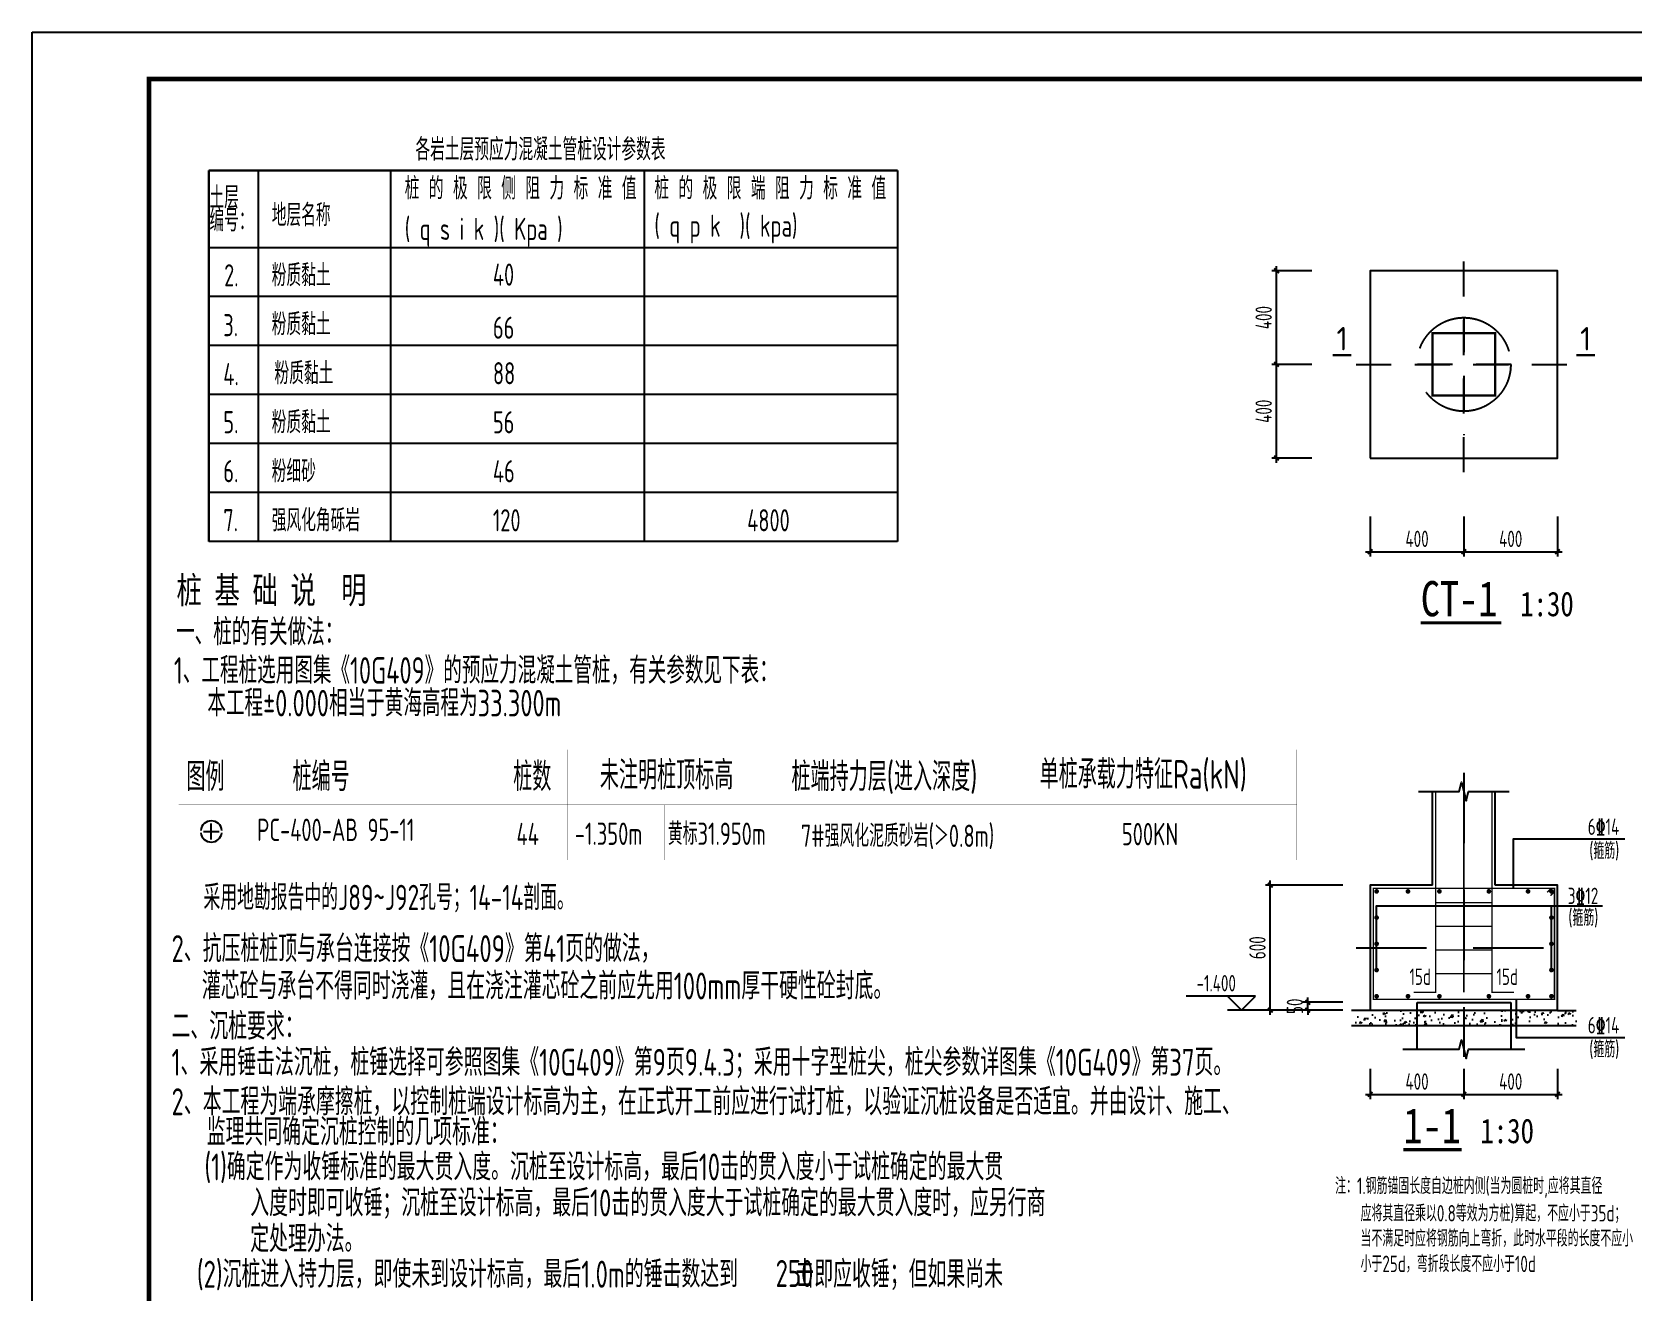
# Model space of a CAD drawing. Header units: millimetres. Extents: x 4533265 to 4958735, y 18976699 to 19555898.
# Drawn here: x 4662774 to 4714053, y 19361732 to 19402093 of the extents above; entities that cross this region are included whole.
import ezdxf
from ezdxf.enums import TextEntityAlignment as Align

# ---------------------------------------------------------------- set-up
doc = ezdxf.new("R2010")
doc.units = ezdxf.units.MM
doc.header["$LTSCALE"] = 1000
doc.header["$MEASUREMENT"] = 0
for name, pattern in [('2', [5, 1.5, -1, 1.5, -1]), ('CENTERX2', [4, 2.5, -0.5, 0.5, -0.5]), ('DASH', [0.35, 0.25, -0.1]), ('DASHED', [25.719999, 12.86, -12.86])]:
    doc.linetypes.add(name, pattern=pattern)
doc.layers.get('Defpoints').update_dxf_attribs({"color": 1})
for name, color, linetype in [('1507', 6, 'Continuous'), ('3T_WOOD', 21, 'Continuous'), ('BASE_DE_TEXT', 7, 'Continuous'), ('BASE_PILE_XT', 7, 'Continuous'), ('BASE_PLAT_XT', 7, 'Continuous'), ('BASE_PLAT_XT_DIM', 3, 'Continuous'), ('BASE_PLAT_XT_REIND', 1, 'Continuous'), ('BASE_PLAT_XT_REINL', 1, 'Continuous'), ('BASE_PLAT_XT_TEXT', 7, 'Continuous'), ('COLU_DE_THICK', 7, 'Continuous'), ('DIM_SYMB', 165, 'Continuous'), ('my_comment_text', 7, 'Continuous'), ('my_pile', 7, 'CENTERX2'), ('NUM', 7, 'Continuous'), ('PDIM', 3, 'Continuous'), ('PILE_DE_DASH', 9, 'DASHED'), ('PUB_TEXT', 7, 'Continuous'), ('S_NET', 240, '2'), ('TEXT', 7, 'Continuous'), ('THICK', 6, 'Continuous'), ('THIN', 7, 'Continuous'), ('TK', 4, 'Continuous'), ('变更内容', 7, 'Continuous'), ('文字', 4, 'Continuous'), ('结构说明修改', 6, 'Continuous')]:
    doc.layers.add(name, color=color, linetype=linetype)
doc.styles.add('TSSD_Dimension', font='Tssdeng.shx', dxfattribs={"width": 0.7, "bigfont": 'hztxt.shx'})
doc.styles.add('TSSD_Label', font='tssdeng.shx', dxfattribs={"width": 0.7, "bigfont": 'hztxt.shx'})
doc.styles.add('TSSD_Norm', font='Tssdeng.shx', dxfattribs={"bigfont": 'hztxt.shx'})
doc.styles.add('TSSD_REIN', font='tssdeng.shx', dxfattribs={"width": 0.7, "bigfont": 'tssdchn.shx'})
doc.styles.add('宋体', font='', dxfattribs={"width": 0.8})
doc.styles.add('黑体', font='simhei.ttf', dxfattribs={"width": 0.8})
doc.styles.get('宋体').set_extended_font_data('SimSun')
doc.dimstyles.new('TSSD_30_100', dxfattribs={"dimtxt": 350, "dimasz": 100, "dimexe": 100, "dimexo": 250, "dimgap": 100, "dimtad": 1, "dimdec": 0, "dimlfac": 0.3, "dimzin": 0, "dimdsep": 46, "dimtxsty": 'TSSD_Dimension', "dimblk": 'ARCHTICK', "dimcen": 0, "dimdle": 100, "dimclrt": 7, "dimadec": 0, "dimazin": 0, "dimtfac": 1, "dimtdec": 0, "dimtix": 1, "dimtmove": 2, "dimatfit": 3, "dimfxl": 0, "dimtolj": 1, "dimtzin": 0, "dimarcsym": 0})

# ---------------------------------------------------------------- blocks, each defined once
blk = doc.blocks.new('_ArchTick')
at = {"color": 0, "linetype": 'ByBlock', "const_width": 0.4}
blk.add_lwpolyline([(-0.5, -0.5), (0.5, 0.5)], dxfattribs=at)
blk = doc.blocks.new('*D280')
at = {"layer": 'BASE_PLAT_XT_DIM', "color": 0, "lineweight": -2}
for p, q in [((4784211, -158353), (4784211, -159203)), ((4786211, -158353), (4786211, -159203)), ((4784111, -159103), (4786311, -159103))]:
    blk.add_line(p, q, dxfattribs=at)
at = {"layer": 'Defpoints', "color": 0}
for p in [(4784211, -158103), (4786211, -158103), (4786211, -159103)]:
    blk.add_point(p, dxfattribs=at)
at = {"layer": 'BASE_PLAT_XT_DIM', "color": 0, "lineweight": -2, "xscale": 100, "yscale": 100, "zscale": 100, "rotation": 180}
blk.add_blockref('_ArchTick', (4784211, -159103), dxfattribs=at)
at = {"layer": 'BASE_PLAT_XT_DIM', "color": 0, "lineweight": -2, "xscale": 100, "yscale": 100, "zscale": 100}
blk.add_blockref('_ArchTick', (4786211, -159103), dxfattribs=at)
at = {"layer": 'BASE_PLAT_XT_DIM', "color": 7, "insert": (4785211, -158828), "char_height": 350, "attachment_point": 5, "style": 'TSSD_Dimension'}
blk.add_mtext('\\A1;400', dxfattribs=at)
blk = doc.blocks.new('*D281')
at = {"layer": 'BASE_PLAT_XT_DIM', "color": 0, "lineweight": -2}
for p, q in [((4786211, -158353), (4786211, -159203)), ((4788211, -158353), (4788211, -159203)), ((4786111, -159103), (4788311, -159103))]:
    blk.add_line(p, q, dxfattribs=at)
at = {"layer": 'Defpoints', "color": 0}
for p in [(4786211, -158103), (4788211, -158103), (4788211, -159103)]:
    blk.add_point(p, dxfattribs=at)
at = {"layer": 'BASE_PLAT_XT_DIM', "color": 0, "lineweight": -2, "xscale": 100, "yscale": 100, "zscale": 100, "rotation": 180}
blk.add_blockref('_ArchTick', (4786211, -159103), dxfattribs=at)
at = {"layer": 'BASE_PLAT_XT_DIM', "color": 0, "lineweight": -2, "xscale": 100, "yscale": 100, "zscale": 100}
blk.add_blockref('_ArchTick', (4788211, -159103), dxfattribs=at)
at = {"layer": 'BASE_PLAT_XT_DIM', "color": 7, "insert": (4787211, -158828), "char_height": 350, "attachment_point": 5, "style": 'TSSD_Dimension'}
blk.add_mtext('\\A1;400', dxfattribs=at)
blk = doc.blocks.new('*D282')
at = {"layer": 'BASE_PLAT_XT_DIM', "color": 0, "lineweight": -2}
for p, q in [((4782961, -155103), (4782111, -155103)), ((4782211, -157203), (4782211, -155003)), ((4782961, -157103), (4782111, -157103))]:
    blk.add_line(p, q, dxfattribs=at)
at = {"layer": 'Defpoints', "color": 0}
for p in [(4782211, -155103), (4783211, -155103), (4783211, -157103)]:
    blk.add_point(p, dxfattribs=at)
at = {"layer": 'BASE_PLAT_XT_DIM', "color": 0, "lineweight": -2, "xscale": 100, "yscale": 100, "zscale": 100}
for p, rotation in [((4782211, -155103), 90), ((4782211, -157103), 270)]:
    blk.add_blockref('_ArchTick', p, dxfattribs=dict(at, rotation=rotation))
at = {"layer": 'BASE_PLAT_XT_DIM', "color": 7, "insert": (4781936, -156103), "char_height": 350, "attachment_point": 5, "rotation": 90, "style": 'TSSD_Dimension'}
blk.add_mtext('\\A1;400', dxfattribs=at)
blk = doc.blocks.new('*D283')
at = {"layer": 'BASE_PLAT_XT_DIM', "color": 0, "lineweight": -2}
for p, q in [((4782961, -153103), (4782111, -153103)), ((4782211, -155203), (4782211, -153003)), ((4782961, -155103), (4782111, -155103))]:
    blk.add_line(p, q, dxfattribs=at)
at = {"layer": 'Defpoints', "color": 0}
for p in [(4782211, -153103), (4783211, -153103), (4783211, -155103)]:
    blk.add_point(p, dxfattribs=at)
at = {"layer": 'BASE_PLAT_XT_DIM', "color": 0, "lineweight": -2, "xscale": 100, "yscale": 100, "zscale": 100}
for p, rotation in [((4782211, -153103), 90), ((4782211, -155103), 270)]:
    blk.add_blockref('_ArchTick', p, dxfattribs=dict(at, rotation=rotation))
at = {"layer": 'BASE_PLAT_XT_DIM', "color": 7, "insert": (4781936, -154103), "char_height": 350, "attachment_point": 5, "rotation": 90, "style": 'TSSD_Dimension'}
blk.add_mtext('\\A1;400', dxfattribs=at)
blk = doc.blocks.new('*D301')
at = {"layer": 'BASE_PLAT_XT_DIM', "color": 0, "lineweight": -2}
for p, q in [((4794474, -156764), (4794474, -157414)), ((4796474, -156764), (4796474, -157414)), ((4794374, -157314), (4796574, -157314))]:
    blk.add_line(p, q, dxfattribs=at)
at = {"layer": 'Defpoints', "color": 0}
for p in [(4794474, -156514), (4796474, -156514), (4796474, -157314)]:
    blk.add_point(p, dxfattribs=at)
at = {"layer": 'BASE_PLAT_XT_DIM', "color": 0, "lineweight": -2, "xscale": 100, "yscale": 100, "zscale": 100, "rotation": 180}
blk.add_blockref('_ArchTick', (4794474, -157314), dxfattribs=at)
at = {"layer": 'BASE_PLAT_XT_DIM', "color": 0, "lineweight": -2, "xscale": 100, "yscale": 100, "zscale": 100}
blk.add_blockref('_ArchTick', (4796474, -157314), dxfattribs=at)
at = {"layer": 'BASE_PLAT_XT_DIM', "color": 7, "insert": (4795474, -157039), "char_height": 350, "attachment_point": 5, "style": 'TSSD_Dimension'}
blk.add_mtext('\\A1;400', dxfattribs=at)
blk = doc.blocks.new('*D302')
at = {"layer": 'BASE_PLAT_XT_DIM', "color": 0, "lineweight": -2}
for p, q in [((4796474, -156764), (4796474, -157414)), ((4798474, -156764), (4798474, -157414)), ((4796374, -157314), (4798574, -157314))]:
    blk.add_line(p, q, dxfattribs=at)
at = {"layer": 'Defpoints', "color": 0}
for p in [(4796474, -156514), (4798474, -156514), (4798474, -157314)]:
    blk.add_point(p, dxfattribs=at)
at = {"layer": 'BASE_PLAT_XT_DIM', "color": 0, "lineweight": -2, "xscale": 100, "yscale": 100, "zscale": 100, "rotation": 180}
blk.add_blockref('_ArchTick', (4796474, -157314), dxfattribs=at)
at = {"layer": 'BASE_PLAT_XT_DIM', "color": 0, "lineweight": -2, "xscale": 100, "yscale": 100, "zscale": 100}
blk.add_blockref('_ArchTick', (4798474, -157314), dxfattribs=at)
at = {"layer": 'BASE_PLAT_XT_DIM', "color": 7, "insert": (4797474, -157039), "char_height": 350, "attachment_point": 5, "style": 'TSSD_Dimension'}
blk.add_mtext('\\A1;400', dxfattribs=at)
blk = doc.blocks.new('*D303')
at = {"layer": 'BASE_PLAT_XT_DIM', "color": 0, "lineweight": -2}
for p, q in [((4792341, -155614), (4792341, -152747)), ((4793891, -152847), (4792241, -152847)), ((4793891, -155514), (4792241, -155514))]:
    blk.add_line(p, q, dxfattribs=at)
at = {"layer": 'Defpoints', "color": 0}
for p in [(4792341, -152847), (4794141, -152847), (4794141, -155514)]:
    blk.add_point(p, dxfattribs=at)
at = {"layer": 'BASE_PLAT_XT_DIM', "color": 0, "lineweight": -2, "xscale": 100, "yscale": 100, "zscale": 100}
for p, rotation in [((4792341, -152847), 90), ((4792341, -155514), 270)]:
    blk.add_blockref('_ArchTick', p, dxfattribs=dict(at, rotation=rotation))
at = {"layer": 'BASE_PLAT_XT_DIM', "color": 7, "insert": (4792066, -154181), "char_height": 350, "attachment_point": 5, "rotation": 90, "style": 'TSSD_Dimension'}
blk.add_mtext('\\A1;600', dxfattribs=at)
blk = doc.blocks.new('*D304')
at = {"layer": 'BASE_PLAT_XT_DIM', "color": 0, "lineweight": -2}
for p, q in [((4793891, -155347), (4793041, -155347)), ((4793891, -155514), (4793041, -155514)), ((4793141, -155347), (4793141, -155247)), ((4793141, -155514), (4793141, -155347)), ((4793141, -155514), (4793141, -155614))]:
    blk.add_line(p, q, dxfattribs=at)
at = {"layer": 'Defpoints', "color": 0}
for p in [(4793141, -155347), (4794141, -155347), (4794141, -155514)]:
    blk.add_point(p, dxfattribs=at)
at = {"layer": 'BASE_PLAT_XT_DIM', "color": 0, "lineweight": -2, "xscale": 100, "yscale": 100, "zscale": 100}
for p, rotation in [((4793141, -155347), 270), ((4793141, -155514), 90)]:
    blk.add_blockref('_ArchTick', p, dxfattribs=dict(at, rotation=rotation))
at = {"layer": 'BASE_PLAT_XT_DIM', "color": 7, "insert": (4792866, -155431), "char_height": 350, "attachment_point": 5, "rotation": 90, "style": 'TSSD_Dimension'}
blk.add_mtext('\\A1;50', dxfattribs=at)
blk = doc.blocks.new('_reinbk')
blk.add_line((0, 0), (0, 0))
blk = doc.blocks.new('GeYuanFrame_33847312', base_point=(18.76, 4.34))
at = {"layer": 'TK'}
blk.add_line((43.76, 414.34), (602.76, 414.34), dxfattribs=at)
blk.add_lwpolyline([(18.76, 424.34), (612.76, 424.34), (612.76, 4.34), (18.76, 4.34), (18.76, 424.34)], dxfattribs=at)
at = {"layer": 'TK', "const_width": 1}
blk.add_lwpolyline([(602.76, 414.34), (43.76, 414.34), (43.76, 14.34), (602.76, 14.34)], close=True, dxfattribs=at)
blk = doc.blocks.new('Q231312312')
at = {"layer": 'BASE_PLAT_XT'}
blk.add_lwpolyline([(4784211, -157103.5), (4788211, -157103.5), (4788211, -153103.5), (4784211, -153103.5), (4784211, -157103.5)], dxfattribs=at)
at = {"layer": 'COLU_DE_THICK', "const_width": 50}
blk.add_lwpolyline([(4785544.3, -155770.1), (4786877.6, -155770.1), (4786877.6, -154436.8), (4785544.3, -154436.8)], close=True, dxfattribs=at)
at = {"layer": 'DIM_SYMB', "const_width": 70}
blk.add_lwpolyline([(4785290.5, -160621.3), (4787012.9, -160621.3)], dxfattribs=at)
at = {"layer": 'PILE_DE_DASH', "linetype": 'DASH', "ltscale": 10}
blk.add_circle((4786211, -155103.5), 1000.2, dxfattribs=at)
at = {"layer": 'S_NET', "ltscale": 0.5}
for p, q in [((4786211, -157403.5), (4786211, -152803.5)), ((4786211, -154093.5), (4786211, -156613.5)), ((4783911, -155103.5), (4788511, -155103.5)), ((4787221, -155103.5), (4785201, -155103.5))]:
    blk.add_line(p, q, dxfattribs=at)
at = {"layer": 'THICK', "const_width": 50}
for points in [[(4783411, -154903.5), (4783811, -154903.5)], [(4789011, -154903.5), (4788611, -154903.5)]]:
    blk.add_lwpolyline(points, dxfattribs=at)
at = {"layer": 'PUB_TEXT', "style": '黑体', "width": 0.8}
for s, height, p in [('CT-1', 751.05, (4785290.5, -160481.3)), ('1:30', 525.74, (4787412.9, -160481.3))]:
    blk.add_text(s, height=height, dxfattribs=at).set_placement(p)
at = {"layer": 'THICK', "style": 'TSSD_Norm'}
for p in [(4783611, -154553.5), (4788811, -154553.5)]:
    blk.add_text('1', height=500, dxfattribs=at).set_placement(p, align=Align.MIDDLE_CENTER)
at = {"layer": 'BASE_PLAT_XT_DIM'}
for base, p1, p2, picture, middle in [((4782211, -153103.5), (4783211, -155103.5), (4783211, -153103.5), '*D283', (4781936, -154103.5)), ((4782211, -155103.5), (4783211, -157103.5), (4783211, -155103.5), '*D282', (4781936, -156103.5))]:
    dim = blk.add_linear_dim(base=base, p1=p1, p2=p2, angle=90, text='400', dimstyle='TSSD_30_100', dxfattribs=at)
    dim.commit()
    dim.dimension.update_dxf_attribs({"geometry": picture, "text_midpoint": middle})
for base, p1, p2, picture, middle in [((4786211, -159103.5), (4784211, -158103.5), (4786211, -158103.5), '*D280', (4785211, -158828.5)), ((4788211, -159103.5), (4786211, -158103.5), (4788211, -158103.5), '*D281', (4787211, -158828.5))]:
    dim = blk.add_linear_dim(base=base, p1=p1, p2=p2, text='400', dimstyle='TSSD_30_100', dxfattribs=at)
    dim.commit()
    dim.dimension.update_dxf_attribs({"geometry": picture, "text_midpoint": middle})
blk = doc.blocks.new('2Q3131312')
at = {"layer": 'my_comment_text', "ltscale": 3}
h = blk.add_hatch(dxfattribs=at)
h.set_pattern_fill('AR-CONC', color=256, scale=60, style=0)
h.set_pattern_definition([(50, (4753883.36, -169571.04), (430.356, -37.6513), [45, -495]), (355, (4753883.36, -169571.04), (-83.251, 451.3153), [36, -396]), (100.4514, (4753919.23, -169574.18), (347.1056, 413.6637), [38.244, -420.6853]), (46.1842, (4753883.36, -169451.04), (640.3446, -99.3114), [67.5, -742.5]), (96.6356, (4753936.7, -169459.3), (560.798, 584.471), [57.366, -631.028]), (351.1842, (4753883.36, -169451.04), (560.797, 584.471), [54, -594]), (21, (4753943.36, -169481.04), (358.1442, -241.5713), [45, -495]), (326, (4753943.36, -169481.04), (145.989, 435.09), [36, -396]), (71.4514, (4753973.2, -169501.17), (504.1336, 193.5183), [38.244, -420.6853]), (37.5, (4753883.36, -169571.04), (7.2959, 199.7363), [0, -391.2, 0, -402, 0, -397.5]), (7.5, (4753883.36, -169571.04), (157.8417, 236.647), [0, -229.2, 0, -382.2, 0, -151.5]), (327.5, (4753749.56, -169571.04), (320.29346, -13.5329), [0, -150, 0, -468, 0, -621]), (317.5, (4753689.56, -169571.04), (349.9117, 60.063), [0, -195, 0, -310.8, 0, -441])])
h.paths.add_polyline_path([(4798874.2, -155847.3), (4798874.2, -155514), (4794074.2, -155514), (4794074.2, -155847.3)])
blk.add_lwpolyline([(4798474.2, -155518.3), (4798874.2, -155518.3)])
at = {"layer": 'BASE_PILE_XT'}
for p, q in [((4795474.2, -156347.3), (4795474.2, -155514)), ((4797474.2, -155514), (4797474.2, -156347.3))]:
    blk.add_line(p, q, dxfattribs=at)
at = {"layer": 'BASE_PLAT_XT'}
for p, q in [((4795807.5, -152847.3), (4795807.5, -150847.3)), ((4797140.8, -152847.3), (4797140.8, -150847.3)), ((4798344.2, -154657.5), (4798344.2, -153288.2))]:
    blk.add_line(p, q, dxfattribs=at)
for points in [[(4797535.4, -152912.3), (4797535.4, -151858.9), (4799909.2, -151858.9)], [(4794074.2, -155514), (4798474.2, -155514), (4798474.2, -152847.3), (4797140.8, -152847.3)], [(4795807.5, -152847.3), (4794474.2, -152847.3), (4794474.2, -155514)], [(4794610.3, -154657.5), (4794610.3, -153288.2), (4799437.8, -153288.2)]]:
    blk.add_lwpolyline(points, dxfattribs=at)
at = {"layer": 'BASE_PLAT_XT_REIND', "const_width": 50}
for points in [[(4794585.3, -152978, 1), (4794635.3, -152978, 1)], [(4795255.5, -152978, 1), (4795305.5, -152978, 1)], [(4795927.2, -152978, 1), (4795977.2, -152978, 1)], [(4796982.9, -152978, 1), (4797032.9, -152978, 1)], [(4797819.2, -152978, 1), (4797869.2, -152978, 1)], [(4798319.2, -152978, 1), (4798369.2, -152978, 1)], [(4794585.3, -153537.8, 1), (4794635.3, -153537.8, 1)], [(4798319.2, -153537.8, 1), (4798369.2, -153537.8, 1)], [(4794585.3, -154097.7, 1), (4794635.3, -154097.7, 1)], [(4798319.2, -154097.7, 1), (4798369.2, -154097.7, 1)], [(4794585.3, -154657.5, 1), (4794635.3, -154657.5, 1)], [(4798319.2, -154657.5, 1), (4798369.2, -154657.5, 1)], [(4794585.3, -155217.3, 1), (4794635.3, -155217.3, 1)], [(4795255.5, -155217.3, 1), (4795305.5, -155217.3, 1)], [(4795927.2, -155217.3, 1), (4795977.2, -155217.3, 1)], [(4796982.9, -155217.3, 1), (4797032.9, -155217.3, 1)], [(4797819.2, -155217.3, 1), (4797869.2, -155217.3, 1)], [(4798319.2, -155217.3, 1), (4798369.2, -155217.3, 1)]]:
    blk.add_lwpolyline(points, format="xyb", close=True, dxfattribs=at)
at = {"layer": 'BASE_PLAT_XT_REINL', "const_width": 30}
for points in [[(4795872.5, -150847.3), (4795872.5, -155134), (4795402.1, -155134)], [(4796473, -155134), (4796473, -150842.5)], [(4797546.2, -155134), (4797075.8, -155134), (4797075.8, -150847.3)], [(4798253.6, -152997.2), (4798338.5, -152912.3), (4798409.2, -152912.3), (4798409.2, -155282.3), (4794539.2, -155282.3), (4794539.2, -152912.3), (4798409.2, -152912.3), (4798409.2, -152983), (4798324.3, -153067.9)], [(4795872.5, -153220.7), (4797075.8, -153220.7)], [(4795872.5, -153726.4), (4797075.8, -153726.4)], [(4795872.5, -154232.1), (4797075.8, -154232.1)], [(4795872.5, -154737.8), (4797075.8, -154737.8)]]:
    blk.add_lwpolyline(points, dxfattribs=at)
at = {"layer": 'BASE_PLAT_XT_TEXT'}
blk.add_lwpolyline([(4797594.2, -155282.3), (4797594.2, -156098), (4799909.2, -156098)], dxfattribs=at)
at = {"layer": 'DIM_SYMB', "const_width": 70}
blk.add_lwpolyline([(4795183.9, -158495.4), (4796426.9, -158495.4)], dxfattribs=at)
at = {"layer": 'my_pile', "linetype": 'Continuous'}
blk.add_line((4798874.2, -155847.3), (4794074.2, -155847.3), dxfattribs=at)
at = {"layer": 'PILE_DE_DASH', "linetype": 'DASH', "ltscale": 10}
blk.add_lwpolyline([(4795474.2, -155514), (4795474.2, -155347.3), (4797474.2, -155347.3), (4797474.2, -155514)], dxfattribs=at)
at = {"layer": 'S_NET'}
for p, q in [((4796474.2, -150447.3), (4796474.2, -156514)), ((4794174.2, -154180.7), (4798774.2, -154180.7))]:
    blk.add_line(p, q, dxfattribs=at)
at = {"layer": 'THIN'}
for p, q in [((4792025.3, -155214), (4790540.5, -155214)), ((4791725.3, -155514), (4791425.3, -155214)), ((4792525.3, -155514), (4791425.3, -155514)), ((4791725.3, -155514), (4792025.3, -155214))]:
    blk.add_line(p, q, dxfattribs=at)
for points in [[(4795507.5, -150847.3), (4796374.2, -150847.3), (4796424.2, -150647.3), (4796524.2, -151047.3), (4796574.2, -150847.3), (4797440.8, -150847.3)], [(4795174.2, -156347.3), (4796374.2, -156347.3), (4796424.2, -156147.3), (4796524.2, -156547.3), (4796574.2, -156347.3), (4797774.2, -156347.3)]]:
    blk.add_lwpolyline(points, dxfattribs=at)
at = {"layer": 'BASE_PLAT_XT_TEXT', "xscale": 100, "yscale": 100, "zscale": 100, "rotation": 90}
blk.add_blockref('_reinbk', (4797594.2, -155282.3), dxfattribs=at)
at = {"layer": 'BASE_DE_TEXT', "style": 'TSSD_REIN', "width": 0.7}
for p in [(4795771.3, -155080.6), (4797629.3, -155080.6)]:
    blk.add_text('15d', height=350, dxfattribs=at).set_placement(p, align=Align.BOTTOM_RIGHT)
at = {"layer": 'BASE_PLAT_XT_TEXT', "style": 'TSSD_REIN', "width": 0.7}
for s, p in [('6\x8414', (4799792.5, -151771.4)), ('(箍筋)', (4799792.5, -152282.9)), ('3\x8412', (4799344.9, -153248.7)), ('(箍筋)', (4799344.9, -153712.2)), ('6\x8414', (4799792.5, -156010.5)), ('(箍筋)', (4799792.5, -156522.1))]:
    blk.add_text(s, height=350, dxfattribs=at).set_placement(p, align=Align.RIGHT)
at = {"layer": 'PUB_TEXT', "style": '黑体', "width": 0.8}
for s, height, p in [('1-1', 751.05, (4795183.9, -158355.4)), ('1:30', 525.74, (4796826.9, -158355.4))]:
    blk.add_text(s, height=height, dxfattribs=at).set_placement(p)
at = {"layer": 'TEXT', "style": 'TSSD_REIN', "width": 0.7}
for s, p in [('注：1.钢筋锚固长度自边桩内侧(当为圆桩时,应将其直径', (4793725.3, -159441.7)), ('应将其直径乘以0.8等效为方桩)算起，不应小于35d；', (4794268.4, -160027)), ('当不满足时应将钢筋向上弯折，此时水平段的长度不应小', (4794268, -160562.4)), ('小于25d，弯折段长度不应小于10d', (4794268, -161107.7))]:
    blk.add_text(s, height=350, dxfattribs=at).set_placement(p)
at = {"layer": 'THIN', "style": 'TSSD_Label', "width": 0.7}
blk.add_text('-1.400', height=350, dxfattribs=at).set_placement((4791606.6, -155114), align=Align.RIGHT)
at = {"layer": 'BASE_PLAT_XT_DIM'}
dim = blk.add_linear_dim(base=(4792341, -152847.3), p1=(4794141, -155514), p2=(4794141, -152847.3), angle=90, text='600', dimstyle='TSSD_30_100', dxfattribs=at)
dim.commit()
dim.dimension.update_dxf_attribs({"geometry": '*D303', "text_midpoint": (4792066, -154180.7)})
dim = blk.add_linear_dim(base=(4793141, -155347.3), p1=(4794141, -155514), p2=(4794141, -155347.3), angle=90, dimstyle='TSSD_30_100', dxfattribs=at)
dim.commit()
dim.dimension.update_dxf_attribs({"geometry": '*D304', "text_midpoint": (4792866, -155430.7)})
for base, p1, p2, picture, middle in [((4796474.2, -157314), (4794474.2, -156514), (4796474.2, -156514), '*D301', (4795474.2, -157039)), ((4798474.2, -157314), (4796474.2, -156514), (4798474.2, -156514), '*D302', (4797474.2, -157039))]:
    dim = blk.add_linear_dim(base=base, p1=p1, p2=p2, text='400', dimstyle='TSSD_30_100', dxfattribs=at)
    dim.commit()
    dim.dimension.update_dxf_attribs({"geometry": picture, "text_midpoint": middle})

msp = doc.modelspace()

# ---------------------------------------------------------------- linework, layer by layer
at = {"layer": '1507'}
for p, q in [((4668260.9, 19376482.8), (4668771.2, 19376482.8)), ((4668516, 19376227.6), (4668516, 19376737.9))]:
    msp.add_line(p, q, dxfattribs=at)
for start, end in [(6.24795, 173.75205), (187.70635, 352.29365)]:
    msp.add_arc((4668516, 19376482.8), 340.2, start, end, dxfattribs=at)
at = {"layer": 'PDIM'}
for p, q in [((4690500, 19397652.3), (4668434.6, 19397652.3)), ((4690500, 19397652.3), (4668434.6, 19397652.3)), ((4668434.6, 19397652.3), (4668434.6, 19385776.4))]:
    msp.add_line(p, q, dxfattribs=at)
at = {"layer": 'PDIM', "color": 3}
for p, q in [((4668434.6, 19397652.3), (4690500, 19397652.3)), ((4668434.6, 19397652.3), (4690500, 19397652.3)), ((4668434.6, 19397652.3), (4668434.6, 19385776.4)), ((4668434.6, 19395195), (4690500, 19395195)), ((4668434.6, 19395195), (4690500, 19395195))]:
    msp.add_line(p, q, dxfattribs=at)
at = {"layer": '变更内容', "color": 3, "linetype": 'Continuous', "const_width": 2.45}
for points in [[(4667474.5, 19375568.2), (4667474.5, 19379103.7), (4703286.3, 19379103.7), (4703286.3, 19375568.2), (4667474.5, 19375568.2)], [(4669369.1, 19379103.7), (4669369.1, 19375568.2)], [(4677786.6, 19379103.7), (4677786.6, 19375568.2)], [(4679936.6, 19379103.7), (4679936.6, 19375568.2)], [(4687042.6, 19379103.7), (4687042.6, 19375568.2)], [(4694849.7, 19379103.7), (4694849.7, 19375568.2)], [(4667474.5, 19375568.2), (4667474.5, 19377335.9), (4703286.3, 19377335.9), (4703286.3, 19375568.2), (4667474.5, 19375568.2)], [(4667474.5, 19377335.9), (4699591.4, 19377335.9)], [(4683031.8, 19377335.9), (4683031.8, 19375568.2)], [(4683031.8, 19377335.9), (4683031.8, 19375568.2)], [(4667474.5, 19375568.2), (4699591.4, 19375568.2)], [(4667474.5, 19375568.2), (4699591.4, 19375568.2)], [(4667474.5, 19375568.2), (4699591.4, 19375568.2)], [(4667474.5, 19375568.2), (4699591.4, 19375568.2)], [(4667474.5, 19375568.2), (4667474.5, 19375568.2), (4699591.4, 19375568.2), (4699591.4, 19375568.2), (4667474.5, 19375568.2)], [(4667474.5, 19375568.2), (4699591.4, 19375568.2)]]:
    msp.add_lwpolyline(points, dxfattribs=at)
at = {"layer": '文字', "linetype": 'Continuous'}
for p, q in [((4668434.6, 19397652.3), (4690500, 19397652.3)), ((4668434.6, 19397652.3), (4690500, 19397652.3)), ((4668434.6, 19385776.4), (4668434.6, 19397652.3)), ((4670016.1, 19397652.3), (4670016.1, 19385776.4)), ((4674257, 19397652.3), (4674257, 19385776.4)), ((4682378.5, 19397652.3), (4682378.5, 19385776.4)), ((4690500, 19397652.3), (4690500, 19385776.4)), ((4668434.6, 19395195), (4690500, 19395195)), ((4668434.6, 19395195), (4690500, 19395195)), ((4690500, 19393624.9), (4668434.6, 19393624.9)), ((4690500, 19393624.9), (4668434.6, 19393624.9)), ((4690500, 19392055.8), (4668434.6, 19392055.8)), ((4690500, 19392055.8), (4668434.6, 19392055.8)), ((4690500, 19390486.6), (4668434.6, 19390486.6)), ((4690500, 19388916.5), (4668434.6, 19388916.5)), ((4690500, 19388916.5), (4668434.6, 19388916.5)), ((4690500, 19387346.5), (4668434.6, 19387346.5)), ((4690500, 19387346.5), (4668434.6, 19387346.5)), ((4690500, 19387346.5), (4668434.6, 19387346.5)), ((4690500, 19385776.4), (4668434.6, 19385776.4))]:
    msp.add_line(p, q, dxfattribs=at)

# ---------------------------------------------------------------- block references
at = {"layer": '1507', "color": 11, "xscale": 1.5, "yscale": 1.5, "zscale": 1.5}
for name, p in [('Q231312312', (-2470679.7, 19624099.4)), ('2Q3131312', (-2486074.6, 19604031.1))]:
    msp.add_blockref(name, p, dxfattribs=at)
at = {"layer": '3T_WOOD', "xscale": 150, "yscale": 150, "zscale": 150}
msp.add_blockref('GeYuanFrame_33847312', (4662773.6, 19339092.9), dxfattribs=at)

# ---------------------------------------------------------------- texts
at = {"layer": 'NUM', "style": 'TSSD_REIN', "width": 0.7}
for s, p in [('图例', (4667718.2, 19377778.7)), ('桩编号', (4671117.4, 19377778.7)), ('桩数', (4678186.9, 19377778.7)), ('未注明桩顶标高', (4680961.5, 19377826.6)), ('桩端持力层(进入深度)', (4687098.4, 19377778.7)), ('单桩承载力特征Ra(kN)', (4695045.5, 19377854.4))]:
    msp.add_text(s, height=918.54, dxfattribs=at).set_placement(p)
at = {"layer": '变更内容', "color": 3, "linetype": 'Continuous', "width": 0.7}
for s, height, style, p in [('桩 基 础 说  明', 850.5, '宋体', (4667401.9, 19383792.1)), ('一、桩的有关做法：', 850.5, 'TSSD_Dimension', (4667387.4, 19382446.7)), ('1、工程桩选用图集《10G409》的预应力混凝土管桩，有关参数见下表：', 850.5, 'TSSD_Dimension', (4667318.4, 19381217.5)), ('2、抗压桩桩顶与承台连接按《10G409》第41页的做法，', 863.683, 'TSSD_Dimension', (4667242.2, 19372298.7)), ('灌芯砼与承台不得同时浇灌，且在浇注灌芯砼之前应先用100mm厚干硬性砼封底。', 863.683, 'TSSD_Dimension', (4668214.7, 19371102.1)), ('二、沉桩要求：', 863.68, 'TSSD_Dimension', (4667242.2, 19369812.6)), ('1、采用锤击法沉桩，桩锤选择可参照图集《10G409》第9页9.4.3；采用十字型桩尖，桩尖参数详图集《10G409》第37页。', 863.683, 'TSSD_Dimension', (4667242.2, 19368657)), ('2、本工程为端承摩擦桩，以控制桩端设计标高为主，在正式开工前应进行试打桩，以验证沉桩设备是否适宜。并由设计、施工、', 863.683, 'TSSD_Dimension', (4667242.2, 19367394.3)), ('监理共同确定沉桩控制的几项标准：', 863.683, 'TSSD_Dimension', (4668369.3, 19366426.2)), ('(1)确定作为收锤标准的最大贯入度。沉桩至设计标高，最后10击的贯入度小于试桩确定的最大贯', 863.683, 'TSSD_Dimension', (4668295.9, 19365305.3)), ('    入度时即可收锤；沉桩至设计标高，最后10击的贯入度大于试桩确定的最大贯入度时，应另行商 ', 863.683, 'TSSD_Dimension', (4668295.9, 19364153.7)), ('    定处理办法。', 863.68, 'TSSD_Dimension', (4668295.9, 19363002.1)), ('(2)沉桩进入持力层，即使未到设计标高，最后1.0m的锤击数达到     击即应收锤；但如果尚未', 863.683, 'TSSD_Dimension', (4668054.3, 19361869.3)), ('250', 863.68, 'TSSD_Dimension', (4686591.2, 19361892.9))]:
    msp.add_text(s, height=height, dxfattribs=dict(at, style=style)).set_placement(p)
at = {"layer": '变更内容', "color": 6, "linetype": 'Continuous', "width": 0.7}
for s, height, style, p in [('本工程%%P0.000相当于黄海高程为33.300m', 850.5, 'TSSD_Dimension', (4668389.3, 19380169.2)), ('PC-400-AB 95-11', 714.42, 'TSSD_REIN', (4669982.6, 19376178.9)), ('采用地勘报告中的J89~J92孔号；14-14剖面。', 810, 'TSSD_REIN', (4668265.5, 19373965.8))]:
    msp.add_text(s, height=height, dxfattribs=dict(at, style=style)).set_placement(p)
at = {"layer": '变更内容', "color": 12, "linetype": 'Continuous', "style": 'TSSD_REIN', "width": 0.7}
msp.add_text('44', height=714.42, dxfattribs=at).set_placement((4678291.5, 19376046))
at = {"layer": '变更内容', "linetype": 'Continuous', "style": 'TSSD_REIN', "width": 0.7}
for s, p in [('-1.350m', (4680159.7, 19376053.6)), ('黄标31.950m', (4683140.1, 19376053.6)), ('7#强风化泥质砂岩(＞0.8m)', (4687398.6, 19375988)), ('500KN', (4697681.9, 19376041.2))]:
    msp.add_text(s, height=714.42, dxfattribs=at).set_placement(p)
at = {"layer": '文字', "linetype": 'Continuous', "style": 'TSSD_REIN', "width": 0.7}
for s, p in [(' 各岩土层预应力混凝土管桩设计参数表', (4674752.6, 19397978.3)), ('桩 的 极 限 侧 阻 力 标 准 值', (4674711.7, 19396727.3)), ('桩 的 极 限 端 阻 力 标 准 值', (4682707.4, 19396727.3)), ('土层', (4668456.8, 19396437.9)), ('编号：', (4668456.8, 19395705.3)), ('地层名称', (4670452.4, 19395872.6)), ('( q s i k )( Kpa )', (4674711.7, 19395432.1)), ('( q p k  )( kpa)', (4682707.4, 19395534.8)), ('2.', (4668927.5, 19393946.2)), ('3.', (4668901, 19392347.5)), ('4.', (4668901, 19390778.3)), ('5.', (4668901, 19389240.5)), ('6.', (4668901, 19387670.5)), ('7.', (4668901, 19386100.4))]:
    msp.add_text(s, height=708.75, dxfattribs=at).set_placement(p)
at = {"layer": '结构说明修改', "style": 'TSSD_REIN', "width": 0.7}
for s, p in [('粉质黏土', (4670452.4, 19393946.2)), ('40', (4677536.9, 19393967)), ('粉质黏土', (4670452.4, 19392376.2)), ('66', (4677536.9, 19392267.7)), ('粉质黏土', (4670540.4, 19390807)), ('88', (4677536.9, 19390807.9)), ('粉质黏土', (4670452.4, 19389236.9)), ('56', (4677536.9, 19389237.8)), ('粉细砂', (4670452.4, 19387666.9)), ('46', (4677536.9, 19387667.8)), ('强风化角砾岩', (4670452.4, 19386096.8)), ('120', (4677536.9, 19386097.7)), ('4800', (4685681.5, 19386097.7))]:
    msp.add_text(s, height=708.75, dxfattribs=at).set_placement(p)

doc.saveas('drawing.dxf')
